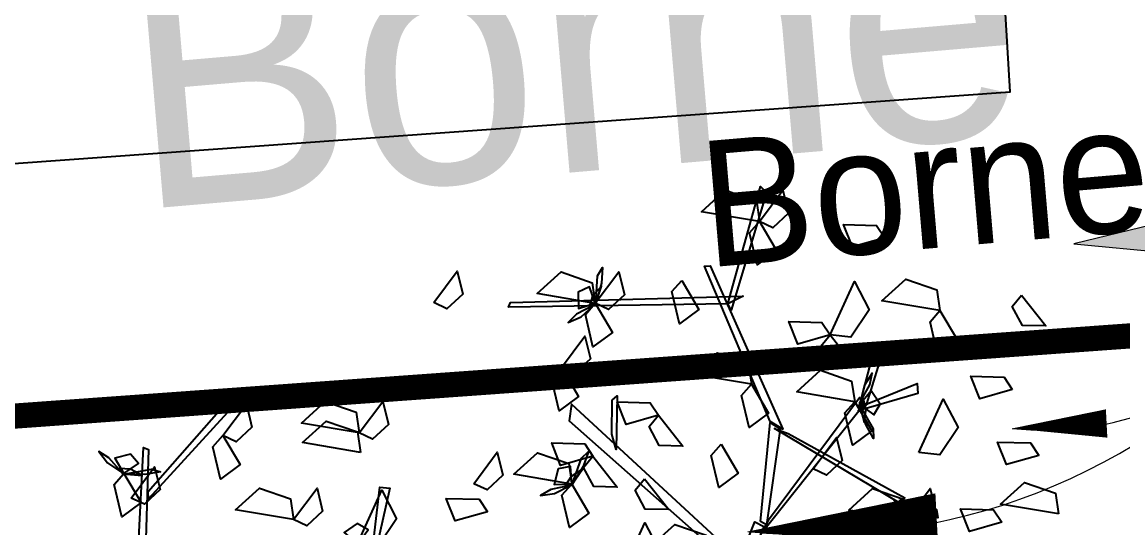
# Model space of a CAD drawing. Header units: metres. Extents: x 1851758 to 1852050, y 5187822 to 5188223.
# Drawn here: x 1851970.467 to 1851974.84, y 5187921.076 to 5187923.083 of the extents above; entities that cross this region are included whole.
import ezdxf

# ---------------------------------------------------------------- set-up
doc = ezdxf.new("R2010")
doc.units = ezdxf.units.M
doc.header["$LTSCALE"] = 2.5
doc.layers.get('0').update_dxf_attribs({"linetype": 'CONTINUOUS', "lineweight": 30})
for name, color, linetype, lineweight in [('PRO_IMP_REP', 6, 'CONTINUOUS', 15), ('PRO_IMP_REP_VENTE', 6, 'CONTINUOUS', 15), ('PRO_PAR', 1, 'CONTINUOUS', 35), ('PRO_PAR_COT', 200, 'CONTINUOUS', 20), ('PRO_PAR_COT_DA', 150, 'CONTINUOUS', 20), ('PRO_PAR_COT_VENTE', 150, 'CONTINUOUS', 20), ('PRO_PAR_DA', 1, 'CONTINUOUS', 35), ('PRO_PAR_SURF', 157, 'CONTINUOUS', 20)]:
    doc.layers.add(name, color=color, linetype=linetype, lineweight=lineweight)
doc.layers.add('PRO_PAR_CONT_DA', color=40, linetype='CONTINUOUS', plot=False)
doc.layers.add('PRO_PAR_CONT_DA_D', color=7, linetype='CONTINUOUS', plot=False)
doc.layers.add('PRO_VOI_VEG', color=81, linetype='CONTINUOUS')
doc.styles.add('_ECRITURE', font='NEWSGOTN.TTF')

# ---------------------------------------------------------------- blocks, each defined once
blk = doc.blocks.new('fleche cote2')
blk.add_hatch(color=0).paths.add_polyline_path([(-0.5235, 0.3995), (-0.5235, 0.55), (-0.9745, 0.4747)])
at = {"color": 0}
blk.add_lwpolyline([(-0.5235, 0.3995), (-0.5235, 0.55), (-0.9745, 0.4747)], close=True, dxfattribs=at)
blk.add_lwpolyline([(-0.5235, 0.4747, -0.385882), (0, 0)], format="xyb", dxfattribs=at)
blk = doc.blocks.new('arbre4')
at = {"layer": 'PRO_VOI_VEG', "linetype": 'ByBlock', "lineweight": -2, "extrusion": (-0.095442, 0.360509, 0.92786), "flags": 128}
for points, elevation in [([(-1.8382, -1.9583), (-1.4301, -2.203), (-1.6652, -2.3092), (-1.8693, -2.1337), (-1.8382, -1.9583)], 6.9216), ([(-0.392, -1.7941), (0.0161, -2.0389), (-0.219, -2.1451), (-0.423, -1.9696), (-0.392, -1.7941)], 6.8556), ([(-2.954, -0.3521), (-2.5459, -0.5968), (-2.781, -0.703), (-2.985, -0.5275), (-2.954, -0.3521)], 7.851), ([(-1.3472, -0.2407), (-0.9391, -0.4854), (-1.1742, -0.5916), (-1.3783, -0.4162), (-1.3472, -0.2407)], 7.9878), ([(1.7182, -1.305), (2.1263, -1.5497), (1.8912, -1.6559), (1.6872, -1.4804), (1.7182, -1.305)], 7.1469), ([(-2.0753, -0.305), (-1.6673, -0.5497), (-1.9024, -0.6559), (-2.1064, -0.4805), (-2.0753, -0.305)], 6.745), ([(1.7612, -0.2362), (2.1692, -0.4809), (1.9341, -0.5871), (1.7301, -0.4116), (1.7612, -0.2362)], 9.4063), ([(0.2617, 0.0112), (0.6698, -0.2336), (0.4347, -0.3398), (0.2306, -0.1643), (0.2617, 0.0112)], 7.8865), ([(2.4402, -0.865), (2.8483, -1.1097), (2.6132, -1.2159), (2.4092, -1.0405), (2.4402, -0.865)], 6.9701), ([(-2.1517, 1.5734), (-1.7437, 1.3287), (-1.9788, 1.2225), (-2.1828, 1.3979), (-2.1517, 1.5734)], 8.679), ([(-3.3048, 1.1819), (-2.8967, 0.9372), (-3.1318, 0.831), (-3.3358, 1.0064), (-3.3048, 1.1819)], 6.7465), ([(-0.5771, 0.7835), (-0.1691, 0.5387), (-0.4041, 0.4325), (-0.6082, 0.608), (-0.5771, 0.7835)], 7.3946)]:
    blk.add_lwpolyline(points, close=True, dxfattribs=dict(at, elevation=elevation))
at = {"layer": 'PRO_VOI_VEG', "color": 42, "linetype": 'ByBlock', "lineweight": -2, "extrusion": (-7.94843e-09, -0.83205, 0.5547), "elevation": 0.6378, "flags": 128}
blk.add_lwpolyline([(0.349, 8.3342), (0.6806, 9.9688), (0.7248, 9.8748), (0.3711, 8.2403), (0.349, 8.3342)], close=True, dxfattribs=at)
at = {"layer": 'PRO_VOI_VEG', "linetype": 'ByBlock', "lineweight": -2, "extrusion": (0.632852, 0.167542, 0.755929), "flags": 128}
for points, elevation in [([(4.3983, 2.3367), (4.5713, 1.9942), (4.3845, 2.0187), (4.3167, 2.2271), (4.3983, 2.3367)], 5.5061), ([(4.6549, 6.2732), (4.8278, 5.9307), (4.6411, 5.9552), (4.5733, 6.1636), (4.6549, 6.2732)], 5.9965), ([(4.2214, 3.43), (4.3944, 3.0874), (4.2076, 3.112), (4.1398, 3.3203), (4.2214, 3.43)], 4.5593), ([(3.8316, 5.1072), (4.0046, 4.7647), (3.8179, 4.7892), (3.7501, 4.9976), (3.8316, 5.1072)], 5.8486), ([(4.2174, 5.5067), (4.3904, 5.1642), (4.2037, 5.1887), (4.1359, 5.3971), (4.2174, 5.5067)], 2.1619), ([(3.8761, 5.3215), (4.0491, 4.979), (3.8624, 5.0035), (3.7946, 5.2119), (3.8761, 5.3215)], 3.5201), ([(3.9929, 7.1324), (4.1659, 6.7899), (3.9791, 6.8144), (3.9113, 7.0228), (3.9929, 7.1324)], 2.737), ([(3.1937, 5.5454), (3.3667, 5.2028), (3.18, 5.2274), (3.1122, 5.4358), (3.1937, 5.5454)], 4.8833), ([(3.402, 5.2745), (3.575, 4.932), (3.3882, 4.9565), (3.3204, 5.1649), (3.402, 5.2745)], 2.363), ([(2.4049, 2.8239), (2.5779, 2.4814), (2.3912, 2.5059), (2.3234, 2.7143), (2.4049, 2.8239)], 5.6831), ([(1.7768, 4.0294), (1.9498, 3.6869), (1.763, 3.7114), (1.6952, 3.9198), (1.7768, 4.0294)], 7.9396)]:
    blk.add_lwpolyline(points, close=True, dxfattribs=dict(at, elevation=elevation))
at = {"layer": 'PRO_VOI_VEG', "linetype": 'ByBlock', "lineweight": -2, "extrusion": (0.843665, 0.223353, 0.488205), "flags": 128}
for points, elevation in [([(4.3983, 3.675), (4.1358, 3.5693), (4.0799, 3.9455), (4.3409, 3.8876), (4.3983, 3.675)], 4.1621), ([(4.1642, 4.9159), (3.9018, 4.8101), (3.8459, 5.1863), (4.1069, 5.1285), (4.1642, 4.9159)], 4.0099), ([(4.2214, 4.7762), (3.9589, 4.6705), (3.903, 5.0467), (4.164, 4.9888), (4.2214, 4.7762)], 3.1209), ([(3.2545, 5.1959), (2.9921, 5.0901), (2.9362, 5.4663), (3.1971, 5.4085), (3.2545, 5.1959)], 6.2913), ([(3.8316, 5.8437), (3.5692, 5.738), (3.5133, 6.1142), (3.7743, 6.0563), (3.8316, 5.8437)], 3.2325), ([(3.2022, 4.7049), (2.9398, 4.5992), (2.8839, 4.9754), (3.1448, 4.9175), (3.2022, 4.7049)], 4.1756), ([(4.2174, 6.3088), (3.9549, 6.2031), (3.8991, 6.5793), (4.16, 6.5214), (4.2174, 6.3088)], 0.3811), ([(2.7984, 4.9816), (2.5359, 4.8759), (2.48, 5.2521), (2.741, 5.1942), (2.7984, 4.9816)], 5.1647), ([(4.1968, 6.7192), (3.9343, 6.6134), (3.8784, 6.9896), (4.1394, 6.9318), (4.1968, 6.7192)], -0.3524), ([(2.8346, 7.0183), (2.5721, 6.9125), (2.5162, 7.2887), (2.7772, 7.2309), (2.8346, 7.0183)], 5.0275), ([(2.9308, 6.5177), (2.6683, 6.412), (2.6124, 6.7881), (2.8734, 6.7303), (2.9308, 6.5177)], 3.3461)]:
    blk.add_lwpolyline(points, close=True, dxfattribs=dict(at, elevation=elevation))
at = {"layer": 'PRO_VOI_VEG', "linetype": 'ByBlock', "lineweight": -2, "extrusion": (9.90253e-10, -0.872729, 0.488205), "flags": 128}
for points, elevation in [([(1.6327, 8.5254), (1.3702, 8.4196), (1.3143, 8.7958), (1.5753, 8.738), (1.6327, 8.5254)], -0.4024), ([(-1.6888, 3.2268), (-1.9513, 3.1211), (-2.0072, 3.4973), (-1.7462, 3.4394), (-1.6888, 3.2268)], -1.1758)]:
    blk.add_lwpolyline(points, close=True, dxfattribs=dict(at, elevation=elevation))
at = {"layer": 'PRO_VOI_VEG', "color": 6, "linetype": 'ByBlock', "lineweight": -2, "extrusion": (-0.961889, 0.218143, 0.164872), "elevation": 2.5227, "flags": 128}
blk.add_lwpolyline([(-3.9205, 5.3634), (-4.1424, 5.2565), (-4.213, 5.4358), (-4.0871, 5.49), (-3.9205, 5.3634)], close=True, dxfattribs=at)
at = {"layer": 'PRO_VOI_VEG', "color": 42, "linetype": 'ByBlock', "lineweight": -2, "extrusion": (-8.90758e-09, -0.83205, 0.5547), "elevation": 0.6378, "flags": 128}
blk.add_lwpolyline([(0.6069, 6.6058), (0.1869, 8.8979), (0.2311, 8.8979), (0.7027, 6.4836), (0.6069, 6.6058)], close=True, dxfattribs=at)
at = {"layer": 'PRO_VOI_VEG', "color": 6, "linetype": 'ByBlock', "lineweight": -2, "extrusion": (-0.728389, 0.480734, 0.488205), "elevation": 5.2998, "flags": 128}
blk.add_lwpolyline([(-3.1032, 3.5573), (-3.1957, 3.3432), (-3.1143, 3.2263), (-3.0034, 3.3578), (-3.1032, 3.5573)], close=True, dxfattribs=at)
at = {"layer": 'PRO_VOI_VEG', "color": 6, "linetype": 'ByBlock', "lineweight": -2, "extrusion": (0.828904, -0.547073, 0.116747), "elevation": -2.198, "flags": 128}
blk.add_lwpolyline([(3.0958, 6.0034), (3.2474, 6.2288), (3.1439, 6.4433), (3.0552, 6.2893), (3.0958, 6.0034)], close=True, dxfattribs=at)
at = {"layer": 'PRO_VOI_VEG', "color": 42, "linetype": 'ByBlock', "lineweight": -2, "extrusion": (0.28427, -0.71615, 0.637432), "elevation": 1.8143, "flags": 128}
blk.add_lwpolyline([(1.8342, 7.9582), (0.258, 9.1331), (0.289, 9.1716), (1.9697, 7.9595), (1.8342, 7.9582)], close=True, dxfattribs=at)
at = {"layer": 'PRO_VOI_VEG', "color": 6, "linetype": 'ByBlock', "lineweight": -2, "extrusion": (-0.428772, 0.890609, 0.151559), "elevation": 4.8794, "flags": 128}
blk.add_lwpolyline([(-1.1652, 4.9988), (-1.0081, 4.9527), (-0.9178, 5.1085), (-1.0297, 5.1912), (-1.1652, 4.9988)], close=True, dxfattribs=at)
at = {"layer": 'PRO_VOI_VEG', "linetype": 'ByBlock', "lineweight": -2, "extrusion": (0.372929, 2.33309e-10, 0.92786), "elevation": 4.6976, "flags": 128}
blk.add_lwpolyline([(3.7798, 0.6616), (4.1879, 0.4169), (3.9528, 0.3107), (3.7488, 0.4861), (3.7798, 0.6616)], close=True, dxfattribs=at)
at = {"layer": 'PRO_VOI_VEG', "linetype": 'ByBlock', "lineweight": -2, "extrusion": (-2.51648e-10, -0.654654, 0.755929), "elevation": 1.6434, "flags": 128}
blk.add_lwpolyline([(2.6794, 6.678), (2.8524, 6.3355), (2.6657, 6.36), (2.5979, 6.5684), (2.6794, 6.678)], close=True, dxfattribs=at)
at = {"layer": 'PRO_VOI_VEG', "linetype": 'ByBlock', "lineweight": -2, "extrusion": (9.90252e-10, -0.872729, 0.488205), "flags": 128}
for points, elevation in [([(1.138, 5.8646), (0.8755, 5.7589), (0.8197, 6.1351), (1.0806, 6.0772), (1.138, 5.8646)], -1.0503), ([(2.5448, 6.8717), (2.2823, 6.766), (2.2265, 7.1422), (2.4874, 7.0843), (2.5448, 6.8717)], 0.1427), ([(-0.818, 5.4705), (-1.0805, 5.3648), (-1.1363, 5.741), (-0.8754, 5.6831), (-0.818, 5.4705)], -0.3458), ([(2.3763, 6.3628), (2.1138, 6.2571), (2.0579, 6.6333), (2.3189, 6.5754), (2.3763, 6.3628)], 1.0524)]:
    blk.add_lwpolyline(points, close=True, dxfattribs=dict(at, elevation=elevation))
at = {"layer": 'PRO_VOI_VEG', "linetype": 'ByBlock', "lineweight": -2, "extrusion": (-2.51655e-10, -0.654654, 0.755929), "flags": 128}
for points, elevation in [([(1.138, 5.8722), (1.311, 5.5297), (1.1243, 5.5542), (1.0565, 5.7626), (1.138, 5.8722)], 1.0069), ([(-0.818, 5.262), (-0.645, 4.9195), (-0.8317, 4.944), (-0.8995, 5.1524), (-0.818, 5.262)], 1.5354)]:
    blk.add_lwpolyline(points, close=True, dxfattribs=dict(at, elevation=elevation))
at = {"layer": 'PRO_VOI_VEG', "color": 42, "linetype": 'ByBlock', "lineweight": -2, "extrusion": (2.18152e-08, -0.933257, 0.359211), "elevation": -1.1706, "flags": 128}
blk.add_lwpolyline([(1.3291, 5.8993), (1.4985, 7.2328), (1.5649, 7.1713), (1.3806, 5.8993), (1.3291, 5.8993)], close=True, dxfattribs=at)
at = {"layer": 'PRO_VOI_VEG', "color": 42, "linetype": 'ByBlock', "lineweight": -2, "extrusion": (-0.36254, -0.748914, 0.5547), "elevation": 2.6522, "flags": 128}
for points in [[(-5.2239, 5.3855), (-4.8923, 7.02), (-4.8481, 6.9261), (-5.2018, 5.2915), (-5.2239, 5.3855)], [(-4.966, 3.657), (-5.386, 5.9491), (-5.3418, 5.9491), (-4.8702, 3.5349), (-4.966, 3.657)]]:
    blk.add_lwpolyline(points, close=True, dxfattribs=at)
at = {"layer": 'PRO_VOI_VEG', "color": 42, "linetype": 'ByBlock', "lineweight": -2, "extrusion": (8.93024e-09, -0.872729, 0.488205), "elevation": -0.2652, "flags": 128}
blk.add_lwpolyline([(-0.6532, 5.9487), (-0.6311, 6.5018), (-0.5869, 6.56), (-0.6311, 5.6965), (-0.6532, 5.9487)], close=True, dxfattribs=at)
at = {"layer": 'PRO_VOI_VEG', "color": 6, "linetype": 'ByBlock', "lineweight": -2, "extrusion": (0.848441, -0.507127, 0.151559), "elevation": 0.2619, "flags": 128}
blk.add_lwpolyline([(3.4551, 5.0929), (3.6122, 5.0468), (3.7025, 5.2026), (3.5906, 5.2852), (3.4551, 5.0929)], close=True, dxfattribs=at)
at = {"layer": 'PRO_VOI_VEG', "color": 6, "linetype": 'ByBlock', "lineweight": -2, "extrusion": (0.761179, 0.630584, 0.151559), "elevation": -0.6235, "flags": 128}
blk.add_lwpolyline([(5.3314, 5.8426), (5.4885, 5.7965), (5.5789, 5.9523), (5.4669, 6.0349), (5.3314, 5.8426)], close=True, dxfattribs=at)
at = {"layer": 'PRO_VOI_VEG', "color": 42, "linetype": 'ByBlock', "lineweight": -2, "extrusion": (-3.5711e-09, -0.72424, 0.689548), "elevation": 1.1883, "flags": 128}
blk.add_lwpolyline([(0.2606, 4.2618), (-0.9553, 6.179), (-0.9848, 5.9864), (0.2311, 4.1567), (0.2606, 4.2618)], close=True, dxfattribs=at)
at = {"layer": 'PRO_VOI_VEG', "linetype": 'ByBlock', "lineweight": -2, "extrusion": (9.90254e-10, -0.872729, 0.488205), "flags": 128}
for points, elevation in [([(-0.2727, 8.6832), (-0.5352, 8.5775), (-0.5911, 8.9537), (-0.3301, 8.8958), (-0.2727, 8.6832)], 1.1275), ([(2.7134, 6.2146), (2.4509, 6.1089), (2.395, 6.4851), (2.656, 6.4272), (2.7134, 6.2146)], 0.3901)]:
    blk.add_lwpolyline(points, close=True, dxfattribs=dict(at, elevation=elevation))
at = {"layer": 'PRO_VOI_VEG', "color": 42, "linetype": 'ByBlock', "lineweight": -2, "extrusion": (0.417587, -0.658071, 0.626549), "elevation": 1.647, "flags": 128}
blk.add_lwpolyline([(2.9051, 5.1849), (3.3051, 5.0154), (3.2631, 4.9096), (2.7996, 5.1878), (2.9051, 5.1849)], close=True, dxfattribs=at)
at = {"layer": 'PRO_VOI_VEG', "color": 6, "linetype": 'ByBlock', "lineweight": -2, "extrusion": (0.291224, 0.822706, 0.488205), "elevation": 4.0382, "flags": 128}
blk.add_lwpolyline([(5.3295, 4.263), (5.237, 4.0489), (5.3184, 3.932), (5.4293, 4.0635), (5.3295, 4.263)], close=True, dxfattribs=at)
at = {"layer": 'PRO_VOI_VEG', "linetype": 'ByBlock', "lineweight": -2, "extrusion": (4.78407e-09, -0.654654, 0.755929), "elevation": 4.0136, "flags": 128}
blk.add_lwpolyline([(-0.2727, 7.782), (-0.0997, 7.4395), (-0.2864, 7.4641), (-0.3542, 7.6724), (-0.2727, 7.782)], close=True, dxfattribs=at)
at = {"layer": 'PRO_VOI_VEG', "color": 42, "linetype": 'ByBlock', "lineweight": -2, "extrusion": (-1.10197e-08, -0.72424, 0.689548), "elevation": 1.1883, "flags": 128}
blk.add_lwpolyline([(0.5406, 4.682), (1.3291, 5.9864), (1.3585, 5.8988), (0.4669, 4.5157), (0.5406, 4.682)], close=True, dxfattribs=at)
at = {"layer": 'PRO_VOI_VEG', "color": 6, "linetype": 'ByBlock', "lineweight": -2, "extrusion": (-0.993162, 3.93212e-10, 0.116747), "elevation": -0.72, "flags": 128}
blk.add_lwpolyline([(-3.219, 5.2186), (-3.0674, 5.444), (-3.1709, 5.6585), (-3.2597, 5.5045), (-3.219, 5.2186)], close=True, dxfattribs=at)
at = {"layer": 'PRO_VOI_VEG', "color": 6, "linetype": 'ByBlock', "lineweight": -2, "extrusion": (0.872729, -8.4033e-09, 0.488205), "elevation": 3.6425, "flags": 128}
blk.add_lwpolyline([(3.2116, 3.7891), (3.1192, 3.5749), (3.2005, 3.458), (3.3114, 3.5895), (3.2116, 3.7891)], close=True, dxfattribs=at)
at = {"layer": 'PRO_VOI_VEG', "color": 6, "linetype": 'ByBlock', "lineweight": -2, "extrusion": (-0.331412, -0.936235, 0.116747), "elevation": -0.7624, "flags": 128}
blk.add_lwpolyline([(-5.3369, 5.8346), (-5.1853, 6.0601), (-5.2888, 6.2745), (-5.3775, 6.1205), (-5.3369, 5.8346)], close=True, dxfattribs=at)
at = {"layer": 'PRO_VOI_VEG', "color": 6, "linetype": 'ByBlock', "lineweight": -2, "extrusion": (-0.01986, 0.986115, 0.164872), "elevation": 4.1213, "flags": 128}
blk.add_lwpolyline([(4.4803, 5.0961), (4.2583, 4.9892), (4.1878, 5.1686), (4.3137, 5.2227), (4.4803, 5.0961)], close=True, dxfattribs=at)
at = {"layer": 'PRO_VOI_VEG', "color": 6, "linetype": 'ByBlock', "lineweight": -2, "extrusion": (0.922965, 0.347782, 0.164872), "elevation": 3.1795, "flags": 128}
blk.add_lwpolyline([(2.5387, 4.6383), (2.3167, 4.5314), (2.2462, 4.7107), (2.372, 4.7649), (2.5387, 4.6383)], close=True, dxfattribs=at)
at = {"layer": 'PRO_VOI_VEG', "linetype": 'ByBlock', "lineweight": -2, "extrusion": (0.372929, 2.33269e-10, 0.92786), "elevation": 7.1277, "flags": 128}
blk.add_lwpolyline([(2.7924, 0.9618), (3.2004, 0.7171), (2.9653, 0.6109), (2.7613, 0.7863), (2.7924, 0.9618)], close=True, dxfattribs=at)
at = {"layer": 'PRO_VOI_VEG', "color": 42, "linetype": 'ByBlock', "lineweight": -2, "extrusion": (1.11052e-08, -0.906135, 0.422988), "elevation": -0.3535, "flags": 128}
blk.add_lwpolyline([(0.4669, 4.7934), (0.6069, 6.6321), (0.6806, 6.5022), (0.5111, 4.7235), (0.4669, 4.7934)], close=True, dxfattribs=at)
at = {"layer": 'PRO_VOI_VEG', "color": 42, "linetype": 'ByBlock', "lineweight": -2, "extrusion": (-0.84411, -0.221664, 0.488205), "elevation": 1.5587, "flags": 128}
blk.add_lwpolyline([(-2.7387, 5.8313), (-1.9502, 7.277), (-1.9207, 7.1799), (-2.8124, 5.6469), (-2.7387, 5.8313)], close=True, dxfattribs=at)
at = {"layer": 'PRO_VOI_VEG', "color": 6, "linetype": 'ByBlock', "lineweight": -2, "extrusion": (-0.869679, 0.46527, 0.164872), "elevation": 3.364, "flags": 128}
blk.add_lwpolyline([(-1.9639, 6.8751), (-2.1859, 6.7682), (-2.2565, 6.9476), (-2.1306, 7.0017), (-1.9639, 6.8751)], close=True, dxfattribs=at)
at = {"layer": 'PRO_VOI_VEG', "color": 6, "linetype": 'ByBlock', "lineweight": -2, "extrusion": (-0.574935, 0.656587, 0.488205), "elevation": 5.9674, "flags": 128}
blk.add_lwpolyline([(-1.0677, 5.0513), (-1.1601, 4.8371), (-1.0788, 4.7203), (-0.9679, 4.8517), (-1.0677, 5.0513)], close=True, dxfattribs=at)
at = {"layer": 'PRO_VOI_VEG', "linetype": 'ByBlock', "lineweight": -2, "extrusion": (0.372929, 2.33322e-10, 0.92786), "elevation": 2.8319, "flags": 128}
blk.add_lwpolyline([(2.4314, 4.0896), (2.8395, 3.8449), (2.6044, 3.7387), (2.4004, 3.9142), (2.4314, 4.0896)], close=True, dxfattribs=at)
at = {"layer": 'PRO_VOI_VEG', "color": 42, "linetype": 'ByBlock', "lineweight": -2, "extrusion": (0.633753, -0.39248, 0.666571), "elevation": -0.0925, "flags": 128}
blk.add_lwpolyline([(0.7218, 5.1645), (1.1056, 5.3791), (1.1351, 5.2695), (0.6443, 5.0784), (0.7218, 5.1645)], close=True, dxfattribs=at)
at = {"layer": 'PRO_VOI_VEG', "color": 6, "linetype": 'ByBlock', "lineweight": -2, "extrusion": (0.654273, -0.747193, 0.116747), "elevation": -1.8621, "flags": 128}
blk.add_lwpolyline([(1.0603, 7.6049), (1.2119, 7.8303), (1.1083, 8.0448), (1.0196, 7.8908), (1.0603, 7.6049)], close=True, dxfattribs=at)
at = {"layer": 'PRO_VOI_VEG', "color": 6, "linetype": 'ByBlock', "lineweight": -2, "extrusion": (-0.177403, 0.972398, 0.151559), "elevation": 3.9697, "flags": 128}
blk.add_lwpolyline([(0.5067, 6.7871), (0.6639, 6.741), (0.7542, 6.8968), (0.6423, 6.9795), (0.5067, 6.7871)], close=True, dxfattribs=at)
at = {"layer": 'PRO_VOI_VEG', "linetype": 'ByBlock', "lineweight": -2, "extrusion": (1.09032e-10, -0.654654, 0.755929), "elevation": 2.4361, "flags": 128}
blk.add_lwpolyline([(-0.4253, 5.7626), (-0.2523, 5.4201), (-0.4391, 5.4446), (-0.5069, 5.653), (-0.4253, 5.7626)], close=True, dxfattribs=at)
at = {"layer": 'PRO_VOI_VEG', "color": 6, "linetype": 'ByBlock', "lineweight": -2, "extrusion": (-2.5855e-09, 0.872729, 0.488205), "elevation": 4.1493, "flags": 128}
blk.add_lwpolyline([(2.7385, 2.4372), (2.6461, 2.223), (2.7274, 2.1062), (2.8383, 2.2376), (2.7385, 2.4372)], close=True, dxfattribs=at)
at = {"layer": 'PRO_VOI_VEG', "linetype": 'ByBlock', "lineweight": -2, "extrusion": (0.372929, -8.74771e-10, 0.92786), "elevation": 7.2899, "flags": 128}
blk.add_lwpolyline([(2.0044, 3.6589), (2.4124, 3.4142), (2.1773, 3.308), (1.9733, 3.4834), (2.0044, 3.6589)], close=True, dxfattribs=at)
at = {"layer": 'PRO_VOI_VEG', "color": 42, "linetype": 'ByBlock', "lineweight": -2, "extrusion": (-0.682446, -0.575232, 0.450971), "elevation": 0.7042, "flags": 128}
blk.add_lwpolyline([(-0.7719, 7.5011), (-0.3539, 7.4123), (-0.3803, 7.289), (-0.8761, 7.4795), (-0.7719, 7.5011)], close=True, dxfattribs=at)
at = {"layer": 'PRO_VOI_VEG', "color": 42, "linetype": 'ByBlock', "lineweight": -2, "extrusion": (-0.952135, -0.250031, 0.175849), "elevation": -0.8821, "flags": 128}
blk.add_lwpolyline([(-1.9502, 7.2915), (-1.7807, 8.7015), (-1.7144, 8.6364), (-1.8986, 7.2915), (-1.9502, 7.2915)], close=True, dxfattribs=at)
at = {"layer": 'PRO_VOI_VEG', "color": 42, "linetype": 'ByBlock', "lineweight": -2, "extrusion": (-2.05191e-09, -0.72424, 0.689548), "elevation": 1.1883, "flags": 128}
blk.add_lwpolyline([(-0.0268, 3.3513), (0.4227, 4.6557), (0.489, 4.5944), (0.0469, 3.3163), (-0.0268, 3.3513)], close=True, dxfattribs=at)
blk = doc.blocks.new('PRO_PAR_COT_02B')
at = {"layer": 'PRO_PAR_COT_DA'}
blk.add_lwpolyline([(-2.1531, -0.6655, 0, 0.225, 0), (-1.4008, -0.6802, 0.225, 0.225, 0)], format="xyseb", dxfattribs=at)
blk.add_arc((-1.7204, 1.7503), 2.4542, 259.8455, 314.5074, dxfattribs=at)

msp = doc.modelspace()

# ---------------------------------------------------------------- linework, layer by layer
at = {"layer": 'PRO_PAR', "const_width": 0.1, "flags": 128}
msp.add_lwpolyline([(1851911.8795, 5187917.3131), (1851911.8795, 5187917.3131), (1851940.223, 5187919.3492), (1851940.5096, 5187915.3595), (1851947.4917, 5187915.8611), (1851947.205, 5187919.8508), (1851975.4489, 5187921.8797), (1851974.2516, 5187941.9289), (1851857.1141, 5187933.514)], dxfattribs=at)
at = {"layer": 'PRO_PAR_CONT_DA', "flags": 128}
msp.add_lwpolyline([(1851910.4404, 5187937.3448), (1851942.275, 5187939.6317), (1851974.2516, 5187941.9289), (1851975.4489, 5187921.8797), (1851947.205, 5187919.8508), (1851947.4917, 5187915.8611), (1851944.0006, 5187915.6103), (1851940.5096, 5187915.3595), (1851940.223, 5187919.3492), (1851911.8795, 5187917.3131)], dxfattribs=at)
msp.add_lwpolyline([(1851947.205, 5187919.8508), (1851975.4489, 5187921.8797), (1851974.2516, 5187941.9289), (1851942.275, 5187939.6317), (1851944.0006, 5187915.6103), (1851947.4917, 5187915.8611)], close=True, dxfattribs=at)
at = {"layer": 'PRO_PAR_CONT_DA_D', "flags": 128}
msp.add_lwpolyline([(1851946.136, 5187920.7765), (1851974.3918, 5187922.8064), (1851973.3137, 5187940.8589), (1851943.3441, 5187938.706), (1851944.9264, 5187916.6793), (1851946.4226, 5187916.7868)], close=True, dxfattribs=at)
at = {"layer": 'PRO_PAR_COT_VENTE'}
msp.add_lwpolyline([(1851974.399, 5187921.4707, 0, 0.1125, 0), (1851974.7747, 5187921.4903, 0.1125, 0.1125, 0)], format="xyseb", dxfattribs=at)
msp.add_arc((1851974.5282, 5187922.691), 1.2271, 263.9544, 318.6163, dxfattribs=at)
at = {"layer": 'PRO_PAR_DA', "flags": 128}
msp.add_lwpolyline([(1851911.8795, 5187917.3131), (1851911.8795, 5187917.3131), (1851940.223, 5187919.3492), (1851940.5096, 5187915.3595), (1851947.4917, 5187915.8611), (1851947.205, 5187919.8508), (1851975.4489, 5187921.8797), (1851974.2516, 5187941.9289), (1851857.1141, 5187933.514)], dxfattribs=at)
at = {"layer": 'PRO_PAR_SURF', "flags": 128}
msp.add_lwpolyline([(1851974.2516, 5187941.9289), (1851942.275, 5187939.6317), (1851944.0006, 5187915.6103), (1851947.4917, 5187915.8611), (1851947.205, 5187919.8508), (1851975.4489, 5187921.8797)], close=True, dxfattribs=at)

# ---------------------------------------------------------------- block references
at = {"layer": 'PRO_PAR_COT', "xscale": 0.7999999999999999, "yscale": 0.7999999999999999, "zscale": 0.7999999999999999, "rotation": 4.108931492883965}
msp.add_blockref('fleche cote2', (1851975.4489, 5187921.8797), dxfattribs=at)
at = {"layer": 'PRO_PAR_COT_DA', "rotation": 4.108931487659139}
msp.add_blockref('PRO_PAR_COT_02B', (1851975.4489, 5187921.8797), dxfattribs=at)
at = {"layer": 'PRO_VOI_VEG', "xscale": 0.5, "yscale": 0.5, "zscale": 0.5, "rotation": 4.640794973699927}
msp.add_blockref('arbre4', (1851973.2624, 5187919.9118), dxfattribs=at)

# ---------------------------------------------------------------- texts
at = {"layer": 'PRO_IMP_REP', "style": '_ECRITURE'}
msp.add_text('Borne ', height=1, rotation=4.8887, dxfattribs=at).set_placement((1851970.9194, 5187922.3384))
at = {"layer": 'PRO_IMP_REP_VENTE', "style": '_ECRITURE'}
msp.add_text('Borne ', height=0.5, rotation=4.8887, dxfattribs=at).set_placement((1851973.1841, 5187922.109))

doc.saveas('drawing.dxf')
